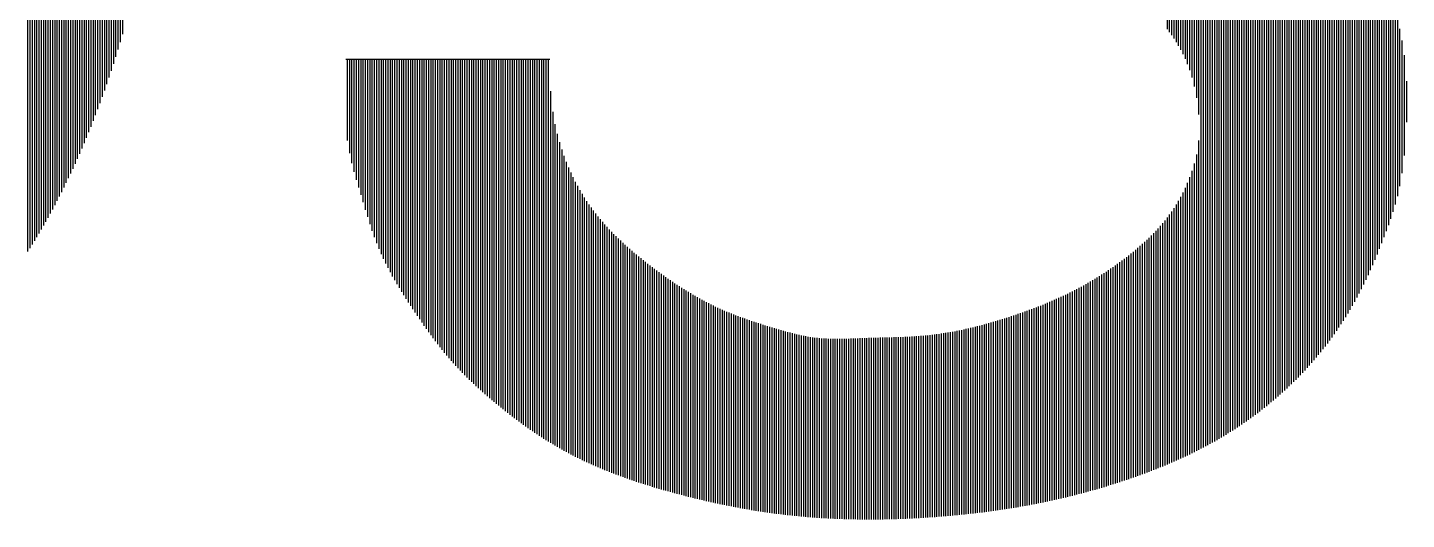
# Model space of a CAD drawing. Extents: x -4305 to 9892, y 67 to 16323.
# Drawn here: x 5522.71 to 5550.19, y 310.37 to 320.18 of the extents above; entities that cross this region are included whole.
import ezdxf
from ezdxf.enums import TextEntityAlignment as Align

# ---------------------------------------------------------------- set-up
doc = ezdxf.new("R2010")
doc.units = 0
doc.header["$LTSCALE"] = 30
doc.header["$MEASUREMENT"] = 0
doc.layers.get('0').update_dxf_attribs({"linetype": 'CONTINUOUS'})
doc.layers.add('RLA-FORMATO', color=7, linetype='CONTINUOUS')
doc.layers.add('RLA-LOGO', color=7, linetype='CONTINUOUS')
doc.styles.add('ROMAND', font='romand', dxfattribs={"height": 31.5})
doc.styles.add('ROMANS', font='romans.shx', dxfattribs={"height": 11.25})

# ---------------------------------------------------------------- blocks, each defined once
blk = doc.blocks.new('A$C459C3EB4')
at = {"layer": 'RLA-LOGO', "color": 8, "true_color": 0x707070}
for p, q in [((633.307, -35.22), (633.307, -53.607)), ((633.352, -35.292), (633.352, -53.537)), ((633.397, -35.366), (633.397, -53.465)), ((633.442, -35.44), (633.442, -53.393)), ((633.487, -35.515), (633.487, -53.319)), ((633.532, -35.592), (633.532, -53.244)), ((633.577, -35.669), (633.577, -53.168)), ((633.622, -35.747), (633.622, -53.09)), ((633.667, -35.826), (633.667, -53.012)), ((633.712, -35.906), (633.712, -52.932)), ((633.757, -35.987), (633.757, -52.85)), ((633.802, -36.069), (633.802, -52.767)), ((633.847, -36.153), (633.847, -52.683)), ((633.892, -36.237), (633.892, -52.597)), ((633.937, -36.322), (633.937, -52.51)), ((633.982, -36.408), (633.982, -52.422)), ((634.027, -36.496), (634.027, -52.332)), ((634.072, -36.584), (634.072, -52.24)), ((634.117, -36.674), (634.117, -52.147)), ((634.162, -36.765), (634.162, -52.052)), ((634.207, -36.858), (634.207, -51.956)), ((634.252, -36.953), (634.252, -51.857)), ((634.297, -37.049), (634.297, -51.758)), ((634.342, -37.147), (634.342, -51.656)), ((634.387, -37.247), (634.387, -51.552)), ((634.432, -37.349), (634.432, -51.447)), ((634.477, -37.453), (634.477, -51.339)), ((634.522, -37.56), (634.522, -51.229)), ((634.567, -37.67), (634.567, -51.118)), ((634.612, -37.783), (634.612, -51.004)), ((634.657, -37.899), (634.657, -50.887)), ((634.702, -38.018), (634.702, -50.769)), ((634.747, -38.141), (634.747, -50.648)), ((634.792, -38.268), (634.792, -50.524)), ((634.837, -38.399), (634.837, -50.398)), ((634.882, -38.534), (634.882, -50.269)), ((634.927, -38.675), (634.927, -50.137)), ((634.972, -38.821), (634.972, -50.003)), ((635.017, -38.972), (635.017, -49.865)), ((635.062, -39.131), (635.062, -49.724)), ((635.107, -39.296), (635.107, -49.58)), ((635.152, -39.47), (635.152, -49.431)), ((635.197, -39.652), (635.197, -49.277)), ((656.009, -44.139), (656.009, -49.171)), ((656.054, -44.163), (656.054, -49.232)), ((656.099, -44.187), (656.099, -49.295)), ((656.144, -44.212), (656.144, -49.361)), ((656.189, -44.236), (656.189, -49.431)), ((656.234, -44.261), (656.234, -49.505)), ((656.279, -44.286), (656.279, -49.585)), ((656.324, -44.311), (656.324, -49.67)), ((656.369, -44.336), (656.369, -49.765)), ((656.414, -44.361), (656.414, -49.871)), ((656.459, -44.387), (656.459, -49.994)), ((656.504, -44.412), (656.504, -50.138)), ((656.549, -44.438), (656.549, -50.314)), ((656.594, -44.464), (656.594, -50.54)), ((656.639, -44.49), (656.639, -50.873)), ((656.684, -44.516), (656.684, -57.535)), ((656.729, -44.542), (656.729, -57.512)), ((656.774, -44.569), (656.774, -57.488)), ((656.819, -44.595), (656.819, -57.464)), ((656.864, -44.622), (656.864, -57.44)), ((656.909, -44.649), (656.909, -57.415)), ((656.954, -44.675), (656.954, -57.389)), ((656.999, -44.702), (656.999, -57.364)), ((657.044, -44.729), (657.044, -57.338)), ((657.089, -44.757), (657.089, -57.311)), ((657.134, -44.784), (657.134, -57.285)), ((657.179, -44.812), (657.179, -57.257)), ((657.224, -44.84), (657.224, -57.229)), ((657.269, -44.868), (657.269, -57.201)), ((657.314, -44.896), (657.314, -57.173)), ((657.359, -44.924), (657.359, -57.144)), ((657.404, -44.953), (657.404, -57.114)), ((657.449, -44.982), (657.449, -57.084)), ((657.494, -45.011), (657.494, -57.053)), ((657.539, -45.04), (657.539, -57.023)), ((657.584, -45.07), (657.584, -56.991)), ((657.629, -45.1), (657.629, -56.959)), ((657.674, -45.13), (657.674, -56.927)), ((657.719, -45.161), (657.719, -56.894)), ((657.764, -45.192), (657.764, -56.86)), ((657.809, -45.223), (657.809, -56.826)), ((657.854, -45.255), (657.854, -56.792)), ((657.899, -45.286), (657.899, -56.757)), ((657.944, -45.319), (657.944, -56.721)), ((657.989, -45.351), (657.989, -56.685)), ((658.034, -45.385), (658.034, -56.648)), ((658.079, -45.418), (658.079, -56.611)), ((658.124, -45.452), (658.124, -56.573)), ((658.169, -45.486), (658.169, -56.535)), ((658.214, -45.521), (658.214, -56.496)), ((658.259, -45.556), (658.259, -56.456)), ((658.304, -45.592), (658.304, -56.416)), ((658.349, -45.628), (658.349, -56.375)), ((658.394, -45.664), (658.394, -56.333)), ((658.439, -45.701), (658.439, -56.291)), ((658.484, -45.738), (658.484, -56.248)), ((658.529, -45.776), (658.529, -56.204)), ((658.574, -45.815), (658.574, -56.16)), ((658.619, -45.854), (658.619, -56.114)), ((658.664, -45.893), (658.664, -56.068)), ((658.709, -45.933), (658.709, -56.021)), ((658.754, -45.974), (658.754, -55.974)), ((658.799, -46.015), (658.799, -55.925)), ((658.844, -46.057), (658.844, -55.875)), ((658.889, -46.099), (658.889, -55.825)), ((658.934, -46.142), (658.934, -55.773)), ((658.979, -46.186), (658.979, -55.72)), ((659.024, -46.23), (659.024, -55.666)), ((659.069, -46.275), (659.069, -55.611)), ((659.114, -46.321), (659.114, -55.555)), ((659.159, -46.367), (659.159, -55.498)), ((659.204, -46.414), (659.204, -55.439)), ((659.249, -46.462), (659.249, -55.379)), ((659.294, -46.511), (659.294, -55.317)), ((659.339, -46.56), (659.339, -55.254)), ((659.384, -46.61), (659.384, -55.189)), ((659.429, -46.662), (659.429, -55.123)), ((659.474, -46.714), (659.474, -55.055)), ((659.519, -46.767), (659.519, -54.985)), ((659.564, -46.822), (659.564, -54.914)), ((659.609, -46.877), (659.609, -54.84)), ((659.654, -46.935), (659.654, -54.765)), ((659.699, -46.993), (659.699, -54.687)), ((659.744, -47.053), (659.744, -54.607)), ((659.789, -47.116), (659.789, -54.525)), ((659.834, -47.18), (659.834, -54.441)), ((659.879, -47.246), (659.879, -54.354)), ((659.924, -47.315), (659.924, -54.265)), ((659.969, -47.388), (659.969, -54.172)), ((660.014, -47.463), (660.014, -54.077)), ((660.059, -47.542), (660.059, -53.979)), ((660.104, -47.625), (660.104, -53.877)), ((660.149, -47.713), (660.149, -53.773)), ((660.194, -47.805), (660.194, -53.665)), ((660.239, -47.903), (660.239, -53.554)), ((660.284, -48.006), (660.284, -53.44)), ((660.329, -48.116), (660.329, -53.322)), ((660.374, -48.233), (660.374, -53.202)), ((660.419, -48.358), (660.419, -53.078)), ((660.464, -48.493), (660.464, -52.951)), ((660.509, -48.638), (660.509, -52.817)), ((660.554, -48.796), (660.554, -52.671)), ((660.599, -48.971), (660.599, -52.502)), ((660.644, -49.168), (660.644, -52.301)), ((660.689, -49.399), (660.689, -52.047)), ((660.734, -49.695), (660.734, -51.692)), ((639.647, -49.772), (643.71, -49.772)), ((639.674, -49.772), (639.674, -51.394)), ((639.719, -49.772), (639.719, -51.644)), ((639.764, -49.772), (639.764, -51.842)), ((639.809, -49.772), (639.809, -52.017)), ((639.854, -49.772), (639.854, -52.178)), ((639.899, -49.772), (639.899, -52.331)), ((639.944, -49.772), (639.944, -52.479)), ((639.989, -49.772), (639.989, -52.625)), ((640.034, -49.772), (640.034, -52.772)), ((640.079, -49.772), (640.079, -52.917)), ((640.124, -49.772), (640.124, -53.059)), ((640.169, -49.772), (640.169, -53.194)), ((640.214, -49.772), (640.214, -53.322)), ((640.259, -49.772), (640.259, -53.441)), ((640.304, -49.772), (640.304, -53.552)), ((640.349, -49.772), (640.349, -53.656)), ((640.394, -49.772), (640.394, -53.753)), ((640.439, -49.772), (640.439, -53.846)), ((640.484, -49.772), (640.484, -53.934)), ((640.529, -49.772), (640.529, -54.019)), ((640.574, -49.772), (640.574, -54.101)), ((640.619, -49.772), (640.619, -54.18)), ((640.664, -49.772), (640.664, -54.257)), ((640.709, -49.772), (640.709, -54.332)), ((640.754, -49.772), (640.754, -54.406)), ((640.799, -49.772), (640.799, -54.478)), ((640.844, -49.772), (640.844, -54.549)), ((640.889, -49.772), (640.889, -54.619)), ((640.934, -49.772), (640.934, -54.687)), ((640.979, -49.772), (640.979, -54.755)), ((641.024, -49.772), (641.024, -54.822)), ((641.069, -49.772), (641.069, -54.889)), ((641.114, -49.772), (641.114, -54.955)), ((641.159, -49.772), (641.159, -55.02)), ((641.204, -49.772), (641.204, -55.085)), ((641.249, -49.772), (641.249, -55.149)), ((641.294, -49.772), (641.294, -55.212)), ((641.339, -49.772), (641.339, -55.274)), ((641.384, -49.772), (641.384, -55.335)), ((641.429, -49.772), (641.429, -55.395)), ((641.474, -49.772), (641.474, -55.454)), ((641.519, -49.772), (641.519, -55.512)), ((641.564, -49.772), (641.564, -55.568)), ((641.609, -49.772), (641.609, -55.624)), ((641.654, -49.772), (641.654, -55.678)), ((641.699, -49.772), (641.699, -55.731)), ((641.744, -49.772), (641.744, -55.783)), ((641.789, -49.772), (641.789, -55.834)), ((641.834, -49.772), (641.834, -55.883)), ((641.879, -49.772), (641.879, -55.931)), ((641.924, -49.772), (641.924, -55.979)), ((641.969, -49.772), (641.969, -56.025)), ((642.014, -49.772), (642.014, -56.071)), ((642.059, -49.772), (642.059, -56.116)), ((642.104, -49.772), (642.104, -56.16)), ((642.149, -49.772), (642.149, -56.203)), ((642.194, -49.772), (642.194, -56.246)), ((642.239, -49.772), (642.239, -56.288)), ((642.284, -49.772), (642.284, -56.329)), ((642.329, -49.772), (642.329, -56.37)), ((642.374, -49.772), (642.374, -56.41)), ((642.419, -49.772), (642.419, -56.45)), ((642.464, -49.772), (642.464, -56.489)), ((642.509, -49.772), (642.509, -56.528)), ((642.554, -49.772), (642.554, -56.566)), ((642.599, -49.772), (642.599, -56.604)), ((642.644, -49.772), (642.644, -56.641)), ((642.689, -49.772), (642.689, -56.678)), ((642.734, -49.772), (642.734, -56.715)), ((642.779, -49.772), (642.779, -56.751)), ((642.824, -49.772), (642.824, -56.787)), ((642.869, -49.772), (642.869, -56.823)), ((642.914, -49.772), (642.914, -56.858)), ((642.959, -49.772), (642.959, -56.893)), ((643.004, -49.772), (643.004, -56.927)), ((643.049, -49.772), (643.049, -56.961)), ((643.094, -49.772), (643.094, -56.995)), ((643.139, -49.772), (643.139, -57.028)), ((643.184, -49.772), (643.184, -57.061)), ((643.229, -49.772), (643.229, -57.093)), ((643.274, -49.772), (643.274, -57.125)), ((643.319, -49.772), (643.319, -57.157)), ((643.364, -49.772), (643.364, -57.188)), ((643.409, -49.772), (643.409, -57.219)), ((643.454, -49.772), (643.454, -57.249)), ((643.499, -49.772), (643.499, -57.279)), ((643.544, -49.772), (643.544, -57.308)), ((643.589, -49.772), (643.589, -57.337)), ((643.634, -49.772), (643.634, -57.365)), ((643.679, -49.772), (643.679, -57.393)), ((660.779, -50.21), (660.779, -51.026)), ((643.724, -50.413), (643.724, -57.421)), ((643.769, -50.819), (643.769, -57.448)), ((643.814, -51.068), (643.814, -57.474)), ((643.859, -51.263), (643.859, -57.5)), ((643.904, -51.427), (643.904, -57.526)), ((643.949, -51.571), (643.949, -57.551)), ((656.639, -51.396), (656.639, -57.558)), ((643.994, -51.7), (643.994, -57.576)), ((644.039, -51.819), (644.039, -57.601)), ((656.549, -51.853), (656.549, -57.604)), ((656.594, -51.673), (656.594, -57.581)), ((644.084, -51.928), (644.084, -57.625)), ((644.129, -52.03), (644.129, -57.648)), ((644.174, -52.125), (644.174, -57.672)), ((656.459, -52.125), (656.459, -57.648)), ((656.504, -51.999), (656.504, -57.626)), ((644.219, -52.215), (644.219, -57.695)), ((644.264, -52.299), (644.264, -57.717)), ((644.309, -52.38), (644.309, -57.739)), ((644.354, -52.456), (644.354, -57.761)), ((656.324, -52.431), (656.324, -57.711)), ((656.369, -52.338), (656.369, -57.69)), ((656.414, -52.237), (656.414, -57.669)), ((644.399, -52.529), (644.399, -57.782)), ((644.444, -52.599), (644.444, -57.804)), ((644.489, -52.666), (644.489, -57.824)), ((644.534, -52.73), (644.534, -57.845)), ((656.144, -52.742), (656.144, -57.792)), ((656.189, -52.671), (656.189, -57.772)), ((656.234, -52.597), (656.234, -57.752)), ((656.279, -52.517), (656.279, -57.732)), ((644.579, -52.791), (644.579, -57.865)), ((644.624, -52.85), (644.624, -57.885)), ((644.669, -52.907), (644.669, -57.904)), ((644.714, -52.961), (644.714, -57.923)), ((644.759, -53.014), (644.759, -57.942)), ((655.964, -52.987), (655.964, -57.869)), ((656.009, -52.93), (656.009, -57.85)), ((656.054, -52.871), (656.054, -57.831)), ((656.099, -52.808), (656.099, -57.812)), ((644.804, -53.066), (644.804, -57.961)), ((644.849, -53.116), (644.849, -57.979)), ((644.894, -53.164), (644.894, -57.997)), ((644.939, -53.211), (644.939, -58.015)), ((644.984, -53.257), (644.984, -58.032)), ((655.694, -53.286), (655.694, -57.977)), ((655.739, -53.24), (655.739, -57.96)), ((655.784, -53.193), (655.784, -57.942)), ((655.829, -53.145), (655.829, -57.924)), ((655.874, -53.094), (655.874, -57.906)), ((655.919, -53.042), (655.919, -57.888)), ((645.029, -53.302), (645.029, -58.049)), ((645.074, -53.346), (645.074, -58.066)), ((645.119, -53.389), (645.119, -58.083)), ((645.164, -53.431), (645.164, -58.099)), ((645.209, -53.472), (645.209, -58.115)), ((645.254, -53.513), (645.254, -58.131)), ((645.299, -53.552), (645.299, -58.147)), ((655.424, -53.534), (655.424, -58.078)), ((655.469, -53.495), (655.469, -58.061)), ((655.514, -53.455), (655.514, -58.045)), ((655.559, -53.415), (655.559, -58.028)), ((655.604, -53.373), (655.604, -58.011)), ((655.649, -53.33), (655.649, -57.994)), ((645.344, -53.591), (645.344, -58.162)), ((645.389, -53.63), (645.389, -58.178)), ((645.434, -53.668), (645.434, -58.193)), ((645.479, -53.705), (645.479, -58.208)), ((645.524, -53.741), (645.524, -58.222)), ((645.569, -53.777), (645.569, -58.237)), ((645.614, -53.813), (645.614, -58.251)), ((655.064, -53.819), (655.064, -58.201)), ((655.109, -53.785), (655.109, -58.186)), ((655.154, -53.751), (655.154, -58.171)), ((655.199, -53.717), (655.199, -58.156)), ((655.244, -53.682), (655.244, -58.141)), ((655.289, -53.646), (655.289, -58.125)), ((655.334, -53.609), (655.334, -58.109)), ((655.379, -53.572), (655.379, -58.094)), ((645.659, -53.848), (645.659, -58.265)), ((645.704, -53.883), (645.704, -58.279)), ((645.749, -53.918), (645.749, -58.293)), ((645.794, -53.952), (645.794, -58.306)), ((645.839, -53.985), (645.839, -58.32)), ((645.884, -54.019), (645.884, -58.333)), ((645.929, -54.052), (645.929, -58.346)), ((645.974, -54.084), (645.974, -58.359)), ((646.019, -54.116), (646.019, -58.372)), ((654.659, -54.095), (654.659, -58.327)), ((654.704, -54.066), (654.704, -58.313)), ((654.749, -54.037), (654.749, -58.3)), ((654.794, -54.008), (654.794, -58.286)), ((654.839, -53.978), (654.839, -58.272)), ((654.884, -53.947), (654.884, -58.259)), ((654.929, -53.916), (654.929, -58.244)), ((654.974, -53.884), (654.974, -58.23)), ((655.019, -53.852), (655.019, -58.216)), ((646.064, -54.148), (646.064, -58.384)), ((646.109, -54.179), (646.109, -58.397)), ((646.154, -54.21), (646.154, -58.409)), ((646.199, -54.24), (646.199, -58.421)), ((646.244, -54.27), (646.244, -58.433)), ((646.289, -54.299), (646.289, -58.445)), ((646.334, -54.328), (646.334, -58.457)), ((646.379, -54.357), (646.379, -58.469)), ((646.424, -54.385), (646.424, -58.48)), ((654.164, -54.378), (654.164, -58.462)), ((654.209, -54.355), (654.209, -58.45)), ((654.254, -54.331), (654.254, -58.438)), ((654.299, -54.307), (654.299, -58.427)), ((654.344, -54.282), (654.344, -58.415)), ((654.389, -54.257), (654.389, -58.403)), ((654.434, -54.231), (654.434, -58.39)), ((654.479, -54.205), (654.479, -58.378)), ((654.524, -54.178), (654.524, -58.365)), ((654.569, -54.151), (654.569, -58.353)), ((654.614, -54.123), (654.614, -58.34)), ((646.469, -54.412), (646.469, -58.492)), ((646.514, -54.439), (646.514, -58.503)), ((646.559, -54.466), (646.559, -58.514)), ((646.604, -54.492), (646.604, -58.526)), ((646.649, -54.517), (646.649, -58.536)), ((646.694, -54.543), (646.694, -58.547)), ((646.739, -54.567), (646.739, -58.558)), ((646.784, -54.591), (646.784, -58.569)), ((646.829, -54.615), (646.829, -58.579)), ((646.874, -54.638), (646.874, -58.589)), ((646.919, -54.661), (646.919, -58.599)), ((653.534, -54.667), (653.534, -58.606)), ((653.579, -54.648), (653.579, -58.597)), ((653.624, -54.629), (653.624, -58.587)), ((653.669, -54.61), (653.669, -58.578)), ((653.714, -54.591), (653.714, -58.568)), ((653.759, -54.572), (653.759, -58.558)), ((653.804, -54.552), (653.804, -58.548)), ((653.849, -54.531), (653.849, -58.538)), ((653.894, -54.511), (653.894, -58.527)), ((653.939, -54.49), (653.939, -58.517)), ((653.984, -54.468), (653.984, -58.506)), ((654.029, -54.446), (654.029, -58.495)), ((654.074, -54.424), (654.074, -58.484)), ((654.119, -54.401), (654.119, -58.473)), ((646.964, -54.683), (646.964, -58.609)), ((647.009, -54.705), (647.009, -58.619)), ((647.054, -54.726), (647.054, -58.629)), ((647.099, -54.746), (647.099, -58.639)), ((647.144, -54.766), (647.144, -58.648)), ((647.189, -54.786), (647.189, -58.657)), ((647.234, -54.805), (647.234, -58.666)), ((647.279, -54.824), (647.279, -58.676)), ((647.324, -54.842), (647.324, -58.684)), ((647.369, -54.86), (647.369, -58.693)), ((647.414, -54.878), (647.414, -58.702)), ((647.459, -54.895), (647.459, -58.71)), ((647.504, -54.912), (647.504, -58.719)), ((647.549, -54.928), (647.549, -58.727)), ((652.769, -54.94), (652.769, -58.742)), ((652.814, -54.926), (652.814, -58.735)), ((652.859, -54.911), (652.859, -58.728)), ((652.904, -54.897), (652.904, -58.721)), ((652.949, -54.882), (652.949, -58.714)), ((652.994, -54.867), (652.994, -58.706)), ((653.039, -54.851), (653.039, -58.699)), ((653.084, -54.836), (653.084, -58.691)), ((653.129, -54.82), (653.129, -58.683)), ((653.174, -54.804), (653.174, -58.675)), ((653.219, -54.787), (653.219, -58.667)), ((653.264, -54.771), (653.264, -58.659)), ((653.309, -54.754), (653.309, -58.65)), ((653.354, -54.737), (653.354, -58.642)), ((653.399, -54.72), (653.399, -58.633)), ((653.444, -54.702), (653.444, -58.624)), ((653.489, -54.685), (653.489, -58.615)), ((647.594, -54.944), (647.594, -58.735)), ((647.639, -54.96), (647.639, -58.743)), ((647.684, -54.976), (647.684, -58.75)), ((647.729, -54.991), (647.729, -58.758)), ((647.774, -55.006), (647.774, -58.765)), ((647.819, -55.021), (647.819, -58.773)), ((647.864, -55.036), (647.864, -58.78)), ((647.909, -55.05), (647.909, -58.787)), ((647.954, -55.065), (647.954, -58.793)), ((647.999, -55.079), (647.999, -58.8)), ((648.044, -55.093), (648.044, -58.807)), ((648.089, -55.106), (648.089, -58.813)), ((648.134, -55.12), (648.134, -58.819)), ((648.179, -55.133), (648.179, -58.825)), ((648.224, -55.147), (648.224, -58.831)), ((648.269, -55.16), (648.269, -58.837)), ((648.314, -55.173), (648.314, -58.842)), ((648.359, -55.186), (648.359, -58.848)), ((648.404, -55.199), (648.404, -58.853)), ((648.449, -55.211), (648.449, -58.858)), ((651.689, -55.214), (651.689, -58.871)), ((651.734, -55.206), (651.734, -58.867)), ((651.779, -55.197), (651.779, -58.862)), ((651.824, -55.188), (651.824, -58.858)), ((651.869, -55.179), (651.869, -58.854)), ((651.914, -55.17), (651.914, -58.849)), ((651.959, -55.16), (651.959, -58.845)), ((652.004, -55.15), (652.004, -58.84)), ((652.049, -55.14), (652.049, -58.835)), ((652.094, -55.129), (652.094, -58.83)), ((652.139, -55.118), (652.139, -58.825)), ((652.184, -55.107), (652.184, -58.82)), ((652.229, -55.096), (652.229, -58.815)), ((652.274, -55.084), (652.274, -58.809)), ((652.319, -55.072), (652.319, -58.804)), ((652.364, -55.06), (652.364, -58.798)), ((652.409, -55.048), (652.409, -58.792)), ((652.454, -55.035), (652.454, -58.787)), ((652.499, -55.022), (652.499, -58.781)), ((652.544, -55.009), (652.544, -58.775)), ((652.589, -54.996), (652.589, -58.768)), ((652.634, -54.982), (652.634, -58.762)), ((652.679, -54.969), (652.679, -58.756)), ((652.724, -54.955), (652.724, -58.749)), ((648.494, -55.223), (648.494, -58.863)), ((648.539, -55.235), (648.539, -58.868)), ((648.584, -55.246), (648.584, -58.872)), ((648.629, -55.257), (648.629, -58.877)), ((648.674, -55.267), (648.674, -58.881)), ((648.719, -55.277), (648.719, -58.886)), ((648.764, -55.286), (648.764, -58.89)), ((648.809, -55.295), (648.809, -58.893)), ((648.854, -55.303), (648.854, -58.897)), ((648.899, -55.311), (648.899, -58.901)), ((648.944, -55.317), (648.944, -58.904)), ((648.989, -55.323), (648.989, -58.908)), ((649.034, -55.328), (649.034, -58.911)), ((649.079, -55.333), (649.079, -58.914)), ((649.124, -55.337), (649.124, -58.917)), ((649.169, -55.34), (649.169, -58.919)), ((649.214, -55.342), (649.214, -58.922)), ((649.259, -55.344), (649.259, -58.924)), ((649.304, -55.346), (649.304, -58.927)), ((649.349, -55.347), (649.349, -58.929)), ((649.394, -55.347), (649.394, -58.931)), ((649.439, -55.348), (649.439, -58.933)), ((649.484, -55.347), (649.484, -58.935)), ((649.529, -55.347), (649.529, -58.936)), ((649.574, -55.346), (649.574, -58.938)), ((649.619, -55.345), (649.619, -58.939)), ((649.664, -55.344), (649.664, -58.94)), ((649.709, -55.342), (649.709, -58.942)), ((649.754, -55.341), (649.754, -58.943)), ((649.799, -55.339), (649.799, -58.943)), ((649.844, -55.337), (649.844, -58.944)), ((649.889, -55.336), (649.889, -58.945)), ((649.934, -55.334), (649.934, -58.945)), ((649.979, -55.332), (649.979, -58.946)), ((650.024, -55.33), (650.024, -58.946)), ((650.069, -55.329), (650.069, -58.946)), ((650.114, -55.327), (650.114, -58.946)), ((650.159, -55.326), (650.159, -58.946)), ((650.204, -55.325), (650.204, -58.945)), ((650.249, -55.323), (650.249, -58.945)), ((650.294, -55.322), (650.294, -58.944)), ((650.339, -55.321), (650.339, -58.944)), ((650.384, -55.32), (650.384, -58.943)), ((650.429, -55.319), (650.429, -58.942)), ((650.474, -55.318), (650.474, -58.941)), ((650.519, -55.317), (650.519, -58.94)), ((650.564, -55.315), (650.564, -58.939)), ((650.609, -55.314), (650.609, -58.937)), ((650.654, -55.313), (650.654, -58.936)), ((650.699, -55.311), (650.699, -58.934)), ((650.744, -55.31), (650.744, -58.933)), ((650.789, -55.308), (650.789, -58.931)), ((650.834, -55.306), (650.834, -58.929)), ((650.879, -55.304), (650.879, -58.927)), ((650.924, -55.301), (650.924, -58.925)), ((650.969, -55.299), (650.969, -58.922)), ((651.014, -55.296), (651.014, -58.92)), ((651.059, -55.293), (651.059, -58.917)), ((651.104, -55.289), (651.104, -58.915)), ((651.149, -55.286), (651.149, -58.912)), ((651.194, -55.281), (651.194, -58.909)), ((651.239, -55.277), (651.239, -58.906)), ((651.284, -55.272), (651.284, -58.903)), ((651.329, -55.267), (651.329, -58.9)), ((651.374, -55.262), (651.374, -58.897)), ((651.419, -55.256), (651.419, -58.893)), ((651.464, -55.25), (651.464, -58.89)), ((651.509, -55.243), (651.509, -58.886)), ((651.554, -55.236), (651.554, -58.883)), ((651.599, -55.229), (651.599, -58.879)), ((651.644, -55.222), (651.644, -58.875))]:
    blk.add_line(p, q, dxfattribs=at)
blk = doc.blocks.new('viñeta-rl')
blk.add_blockref('A$C459C3EB4', (-797.494, 299.998))
at = {"layer": 'RLA-FORMATO', "color": 4, "style": 'ROMAND'}
for tag, p in [('DESAR', (-1255.783, 233.263)), ('PRELIM', (-1123.111, 233.263)), ('PROP', (-989.639, 233.263)), ('CONST', (-823.737, 233.263))]:
    blk.add_attdef(tag, p, '', height=16, dxfattribs=at)
at = {"layer": 'RLA-FORMATO', "color": 2, "style": 'ROMANS'}
for tag, p, height in [('REVNO1', (-1394.08, 180.648), 10), ('DETNO1', (-1358.401, 180.648), 10), ('FECHA1', (-880.483, 180.648), 10), ('REVNO2', (-1394.08, 155.648), 10), ('DETNO2', (-1358.401, 155.648), 10), ('FECHA2', (-880.483, 155.648), 10), ('REVNO3', (-1394.08, 130.649), 10), ('DETNO3', (-1358.401, 130.649), 10), ('FECHA3', (-880.483, 130.649), 10), ('REVNO4', (-1394.08, 105.649), 10), ('DETNO4', (-1358.401, 105.649), 10), ('FECHA4', (-880.483, 105.649), 10), ('REVNO5', (-1394.08, 80.649), 11.25), ('DETNO5', (-1358.401, 80.649), 10), ('FECHA5', (-880.483, 80.649), 10), ('REVNO6', (-1392.274, 55.649), 10), ('DETNO6', (-1356.594, 55.649), 10), ('FECHA6', (-878.676, 55.649), 10), ('INGENIERO', (-741.067, 33.399), 10), ('DIBUJANTE', (-571.615, 33.401), 10), ('REVNO7', (-1394.08, 30.65), 10), ('DETNO7', (-1358.401, 30.65), 10), ('FECHA7', (-880.483, 30.65), 10), ('REVNO8', (-1394.08, 8.603), 10), ('DETNO8', (-1358.401, 8.603), 10), ('FECHA8', (-880.483, 8.603), 10), ('PROYECTISTA', (-740.886, 4.812), 10), ('INGENIERO', (-568.569, 4.615), 10)]:
    blk.add_attdef(tag, p, '', height=height, dxfattribs=at)
for tag, p in [('PERSNO1', (-946.608, 180.648)), ('PERSNO2', (-946.608, 155.648)), ('PERSNO3', (-946.608, 130.649)), ('PERSNO4', (-946.608, 105.649)), ('PERSNO5', (-946.608, 80.649)), ('PERSNO6', (-946.608, 55.649)), ('PERSNO7', (-946.608, 30.65)), ('PERSNO8', (-946.608, 8.603))]:
    blk.add_attdef(tag, text='', height=10, dxfattribs=at).set_placement(p, align=Align.CENTER)
at = {"layer": 'RLA-FORMATO', "color": 5, "style": 'ROMAND'}
blk.add_attdef('PROYECTO', text='', height=16.9, dxfattribs=at).set_placement((-289.167, 165.033), align=Align.MIDDLE)
for tag, p in [('TITULO1', (-567.962, 108.18)), ('TITULO2', (-567.962, 74.225))]:
    blk.add_attdef(tag, p, '', height=20, dxfattribs=at)
at = {"layer": 'RLA-FORMATO', "color": 2, "style": 'ROMANS'}
for tag, p in [('NOMARCH', (-1424.041, 5.527)), ('FECHA', (-1406.947, 5.527))]:
    blk.add_attdef(tag, p, '', height=11.25, rotation=90, dxfattribs=at)
at = {"layer": 'RLA-FORMATO', "color": 5, "style": 'ROMAND', "width": 0.967839}
blk.add_attdef('NUMERO', text='', height=24, dxfattribs=at).set_placement((-290.268, 13.329), (-62.411, 13.329), align=Align.FIT)
at = {"layer": 'RLA-FORMATO', "color": 5, "style": 'ROMAND', "flags": 12}
blk.add_attdef('REVISION', text='', height=24, dxfattribs=at).set_placement((-24.501, 25.329), align=Align.MIDDLE)

msp = doc.modelspace()

# ---------------------------------------------------------------- block references
at = {"layer": 'RLA-FORMATO', "xscale": 1.00001000010004, "yscale": 1.00001000010004, "zscale": 1.00001000010004}
msp.add_blockref('viñeta-rl', (5686.902, 69.319), dxfattribs=at)

doc.saveas('drawing.dxf')
